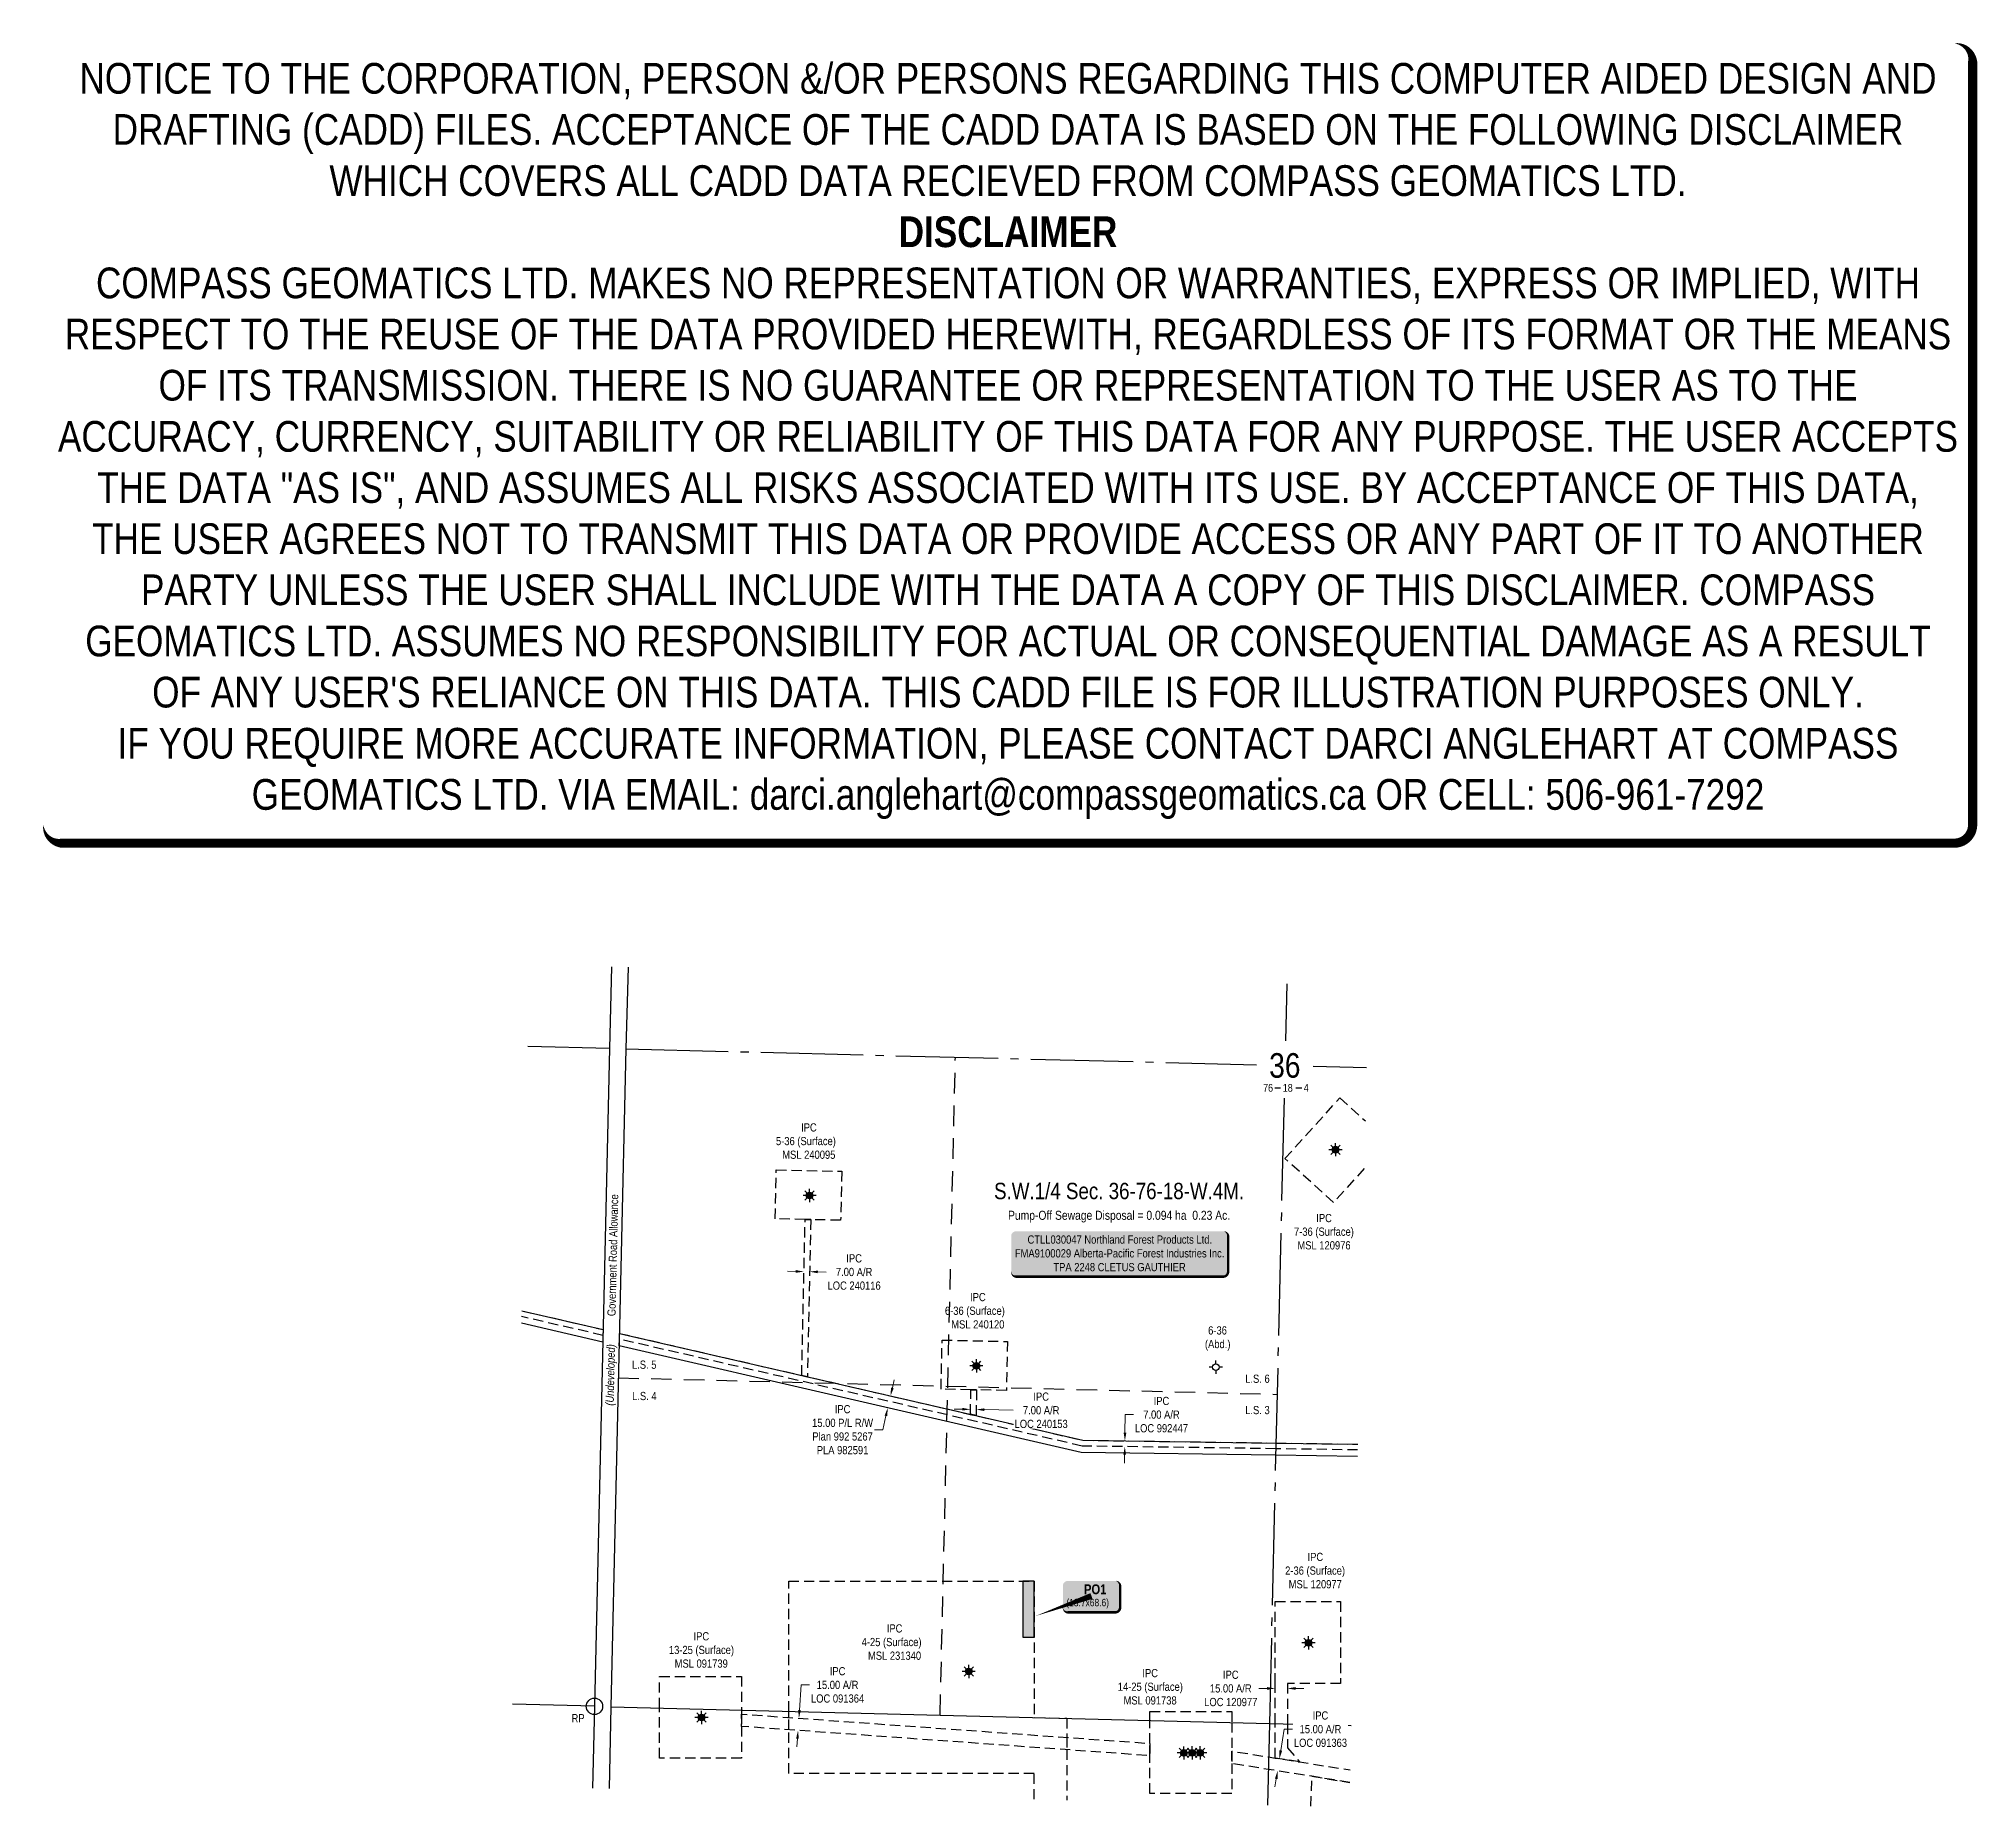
# Model space of a CAD drawing. Extents: x 394084 to 396453, y 6165032 to 6167192.
import ezdxf
from ezdxf.enums import TextEntityAlignment as Align

# ---------------------------------------------------------------- set-up
doc = ezdxf.new("R2010")
doc.units = 0
doc.header["$LTSCALE"] = 5
doc.header["$PDSIZE"] = 0.5
for name, pattern in [('foc-ACCESSROAD', [3.75, 2.5, -1.25]), ('foc-LSD', [8, 5, -3]), ('foc-QUARTERLINE', [33, 25, -3, 2, -3])]:
    doc.linetypes.add(name, pattern=pattern)
doc.layers.get('Defpoints').update_dxf_attribs({"color": 9})
for name, color, linetype in [('10', 1, 'Continuous'), ('35', 37, 'Continuous'), ('9', 3, 'Continuous'), ('AS-SURFACE IMPACT', 7, 'Continuous'), ('C-AR', 13, 'foc-ACCESSROAD'), ('C-RW', 13, 'Continuous'), ('C-SYMBOL', 7, 'Continuous'), ('C-WS', 13, 'foc-ACCESSROAD'), ('C-WS-S', 13, 'Continuous'), ('F-WS-S', 190, 'Continuous'), ('L-AREAREQUIRED', 7, 'Continuous'), ('L-ROAD-T', 7, 'Continuous'), ('L-SEC', 7, 'Continuous'), ('L-SECLBL', 7, 'Continuous'), ('L-SECQ', 8, 'foc-QUARTERLINE'), ('L-SECTION-LSD', 7, 'foc-LSD'), ('P-TEMP-BLOCKS', 250, 'Continuous'), ('P-WORKAREA', 113, 'Continuous'), ('P-WORKAREA-H', 111, 'Continuous')]:
    doc.layers.add(name, color=color, linetype=linetype)
for name, color, linetype, lineweight in [('C-AR-T', 13, 'Continuous', 9), ('C-WS-T', 13, 'Continuous', 9), ('T-TEXT', 48, 'Continuous', 18)]:
    doc.layers.add(name, color=color, linetype=linetype, lineweight=lineweight)
doc.layers.add('DISCLAIMER', color=7, linetype='Continuous', plot=False)
doc.styles.add('100L', font='ARIALN.TTF', dxfattribs={"height": 11})
doc.styles.add('175L', font='ARIALN.TTF', dxfattribs={"height": 20})
doc.styles.add('80', font='ARIALN.TTF', dxfattribs={"height": 10})
doc.styles.add('80CG', font='ARIALN.TTF', dxfattribs={"height": 10})
doc.styles.add('80L', font='ARIALN.TTF', dxfattribs={"height": 10})
doc.styles.add('80LS', font='ARIALNI.TTF', dxfattribs={"height": 10})
doc.styles.add('BOLD', font='ARIALNB.TTF')
doc.styles.add('SIMPLEX', font='ARIALN.TTF')
doc.dimstyles.new('Compass 5 000', dxfattribs={"dimscale": 5, "dimtxt": 9, "dimasz": 2, "dimexe": 0.2, "dimexo": 0.0625, "dimgap": 0.5, "dimtad": 0, "dimtih": 1, "dimtoh": 1, "dimzin": 0, "dimdsep": 46, "dimtxsty": '80CG', "dimcen": 0.1, "dimse1": 1, "dimse2": 1, "dimclrd": 256, "dimclrt": 256, "dimaunit": 1, "dimadec": 4, "dimazin": 0, "dimtfac": 0.06, "dimtofl": 0, "dimtmove": 0, "dimatfit": 1, "dimfxl": 0.2, "dimtolj": 1, "dimtzin": 0, "dimlwd": -1, "dimarcsym": 0})

# ---------------------------------------------------------------- blocks, each defined once
blk = doc.blocks.new('L-SECLBL')
at = {"layer": '9', "color": 7}
for p, q in [((-5.1, -27.8), (-12.3, -27.8)), ((20.7, -27.8), (13.5, -27.8))]:
    blk.add_line(p, q, dxfattribs=at)
at = {"layer": '10', "color": 2, "style": 'SIMPLEX'}
blk.add_attdef('SEC', text='', height=30, dxfattribs=at).set_placement((0, 0), align=Align.MIDDLE)
at = {"layer": '10', "color": 5, "style": '80L'}
blk.add_attdef('TWP', text='', height=9.5, dxfattribs=at).set_placement((-14.4, -27.4), align=Align.MIDDLE_RIGHT)
blk.add_attdef('RGE', text='', height=9.5, dxfattribs=at).set_placement((3.6, -27.4), align=Align.MIDDLE_CENTER)
blk.add_attdef('MER', text='', height=9.5, dxfattribs=at).set_placement((23.2, -27.4), align=Align.MIDDLE_LEFT)
blk = doc.blocks.new('*D19')
at = {"layer": 'C-AR-T', "transparency": 16777216}
for p, q in [((395602.3, 6165100), (395606.5, 6165126.2)), ((395606.5, 6165126.2), (395616.5, 6165126.2)), ((395596.8, 6165065.5), (395595.2, 6165055.6))]:
    blk.add_line(p, q, dxfattribs=at)
for points in [[(395600.7, 6165100.3), (395604, 6165099.8), (395600.7, 6165090.1)], [(395595.2, 6165065.7), (395598.4, 6165065.2), (395598.4, 6165075.3)]]:
    blk.add_solid(points, dxfattribs=at)
at = {"layer": 'Defpoints', "color": 0, "transparency": 16777216}
for p in [(395598.4, 6165075.3), (395607.4, 6165073.9), (395609.7, 6165088.7)]:
    blk.add_point(p, dxfattribs=at)
at = {"layer": 'C-AR-T', "transparency": 16777216, "insert": (395650.8, 6165126.2), "char_height": 10, "attachment_point": 5, "style": '80CG', "bg_fill": 3, "box_fill_scale": 1.1, "bg_fill_color": 256, "bg_fill_true_color": 13158600, "bg_fill_transparency": 0}
blk.add_mtext('\\A1;IPC\\P15.00 A/R\\PLOC 091363', dxfattribs=at)
blk = doc.blocks.new('*D20')
at = {"layer": 'C-AR-T', "transparency": 16777216}
for p, q in [((395585.5, 6165176), (395575.5, 6165176)), ((395620.5, 6165176), (395630.5, 6165176))]:
    blk.add_line(p, q, dxfattribs=at)
for points in [[(395585.5, 6165177.7), (395585.5, 6165174.3), (395595.5, 6165176)], [(395620.5, 6165177.7), (395620.5, 6165174.3), (395610.5, 6165176)]]:
    blk.add_solid(points, dxfattribs=at)
at = {"layer": 'Defpoints', "color": 0, "transparency": 16777216}
for p in [(395595.5, 6165176), (395595.5, 6165167.4), (395610.5, 6165167.4)]:
    blk.add_point(p, dxfattribs=at)
at = {"layer": 'C-AR-T', "transparency": 16777216, "insert": (395541.2, 6165176), "char_height": 10, "attachment_point": 5, "style": '80CG'}
blk.add_mtext('\\A1;IPC\\P15.00 A/R\\PLOC 120977', dxfattribs=at)
blk = doc.blocks.new('GAS')
h = blk.add_hatch(color=255)
h.dxf.hatch_style = 1
edge = h.paths.add_edge_path()
edge.add_arc((0, 0), 0.9, 0, 360)
for p, q in [((-0.81, 0), (-1.62, 0)), ((-0.57, 0.57), (-1.14, 1.14)), ((0, 0.81), (0, 1.62)), ((0.57, 0.57), (1.14, 1.14)), ((1.62, 0), (0.81, 0)), ((-0.57, -0.57), (-1.14, -1.14)), ((0, -0.81), (0, -1.62)), ((1.14, -1.14), (0.57, -0.57))]:
    blk.add_line(p, q)
blk.add_circle((0, 0), 0.8)
blk = doc.blocks.new('GABD')
for p, q in [((-0.81, 0), (-1.62, 0)), ((0, 0.81), (0, 1.62)), ((1.62, 0), (0.81, 0)), ((0, -0.81), (0, -1.62))]:
    blk.add_line(p, q)
blk.add_circle((0, 0), 0.8)
blk = doc.blocks.new('*D22')
at = {"layer": 'C-AR-T', "transparency": 16777216}
for p, q in [((395014.2, 6165149.6), (395016.4, 6165180.3)), ((395016.4, 6165180.3), (395026.4, 6165180.3)), ((395011.7, 6165114.7), (395010.9, 6165104.7))]:
    blk.add_line(p, q, dxfattribs=at)
for points in [[(395012.5, 6165149.7), (395015.8, 6165149.5), (395013.5, 6165139.6)], [(395010, 6165114.8), (395013.3, 6165114.6), (395012.4, 6165124.7)]]:
    blk.add_solid(points, dxfattribs=at)
at = {"layer": 'Defpoints', "color": 0, "transparency": 16777216}
for p in [(395012.4, 6165124.7), (395180.9, 6165127.6), (395179.9, 6165112.6)]:
    blk.add_point(p, dxfattribs=at)
at = {"layer": 'C-AR-T', "transparency": 16777216, "insert": (395060.7, 6165180.3), "char_height": 10, "attachment_point": 5, "style": '80CG'}
blk.add_mtext('\\A1;IPC\\P15.00 A/R\\PLOC 091364', dxfattribs=at)
blk = doc.blocks.new('*D23')
at = {"layer": 'C-AR-T', "transparency": 16777216}
for p, q in [((395127.7, 6165543.3), (395129.9, 6165553)), ((395119.8, 6165509.2), (395115.9, 6165492.2)), ((395115.9, 6165492.2), (395105.9, 6165492.2))]:
    blk.add_line(p, q, dxfattribs=at)
for points in [[(395126, 6165543.6), (395129.3, 6165542.9), (395125.4, 6165533.5)], [(395118.2, 6165509.5), (395121.4, 6165508.8), (395122, 6165518.9)]]:
    blk.add_solid(points, dxfattribs=at)
at = {"layer": 'Defpoints', "color": 0, "transparency": 16777216}
for p in [(395122, 6165518.9), (395322.4, 6165472.6), (395325.8, 6165487.3)]:
    blk.add_point(p, dxfattribs=at)
at = {"layer": 'C-AR-T', "transparency": 16777216, "insert": (395066.8, 6165492.2), "char_height": 10, "attachment_point": 5, "style": '80CG'}
blk.add_mtext('\\A1;IPC\\P15.00 P/L R/W\\PPlan 992 5267\\PPLA 982591', dxfattribs=at)
blk = doc.blocks.new('*D24')
at = {"layer": 'C-AR-T', "transparency": 16777216}
for p, q in [((395411.9, 6165488.5), (395412.2, 6165510.6)), ((395412.2, 6165510.6), (395422.2, 6165510.6)), ((395411.5, 6165461.5), (395411.4, 6165451.5))]:
    blk.add_line(p, q, dxfattribs=at)
for points in [[(395409.9, 6165461.6), (395413.2, 6165461.5), (395411.7, 6165471.5)], [(395410.3, 6165488.6), (395413.6, 6165488.5), (395411.8, 6165478.5)]]:
    blk.add_solid(points, dxfattribs=at)
at = {"layer": 'Defpoints', "color": 0, "transparency": 16777216}
for p in [(395411.8, 6165478.5), (395418.9, 6165471.4), (395419, 6165478.4)]:
    blk.add_point(p, dxfattribs=at)
at = {"layer": 'C-AR-T', "transparency": 16777216, "insert": (395456.5, 6165510.6), "char_height": 10, "attachment_point": 5, "style": '80CG'}
blk.add_mtext('\\A1;IPC\\P7.00 A/R\\PLOC 992447', dxfattribs=at)
blk = doc.blocks.new('*D25')
at = {"layer": 'C-AR-T', "transparency": 16777216}
for p, q in [((395009.6, 6165685.7), (394999.6, 6165685.9)), ((395036.6, 6165685.1), (395046.6, 6165684.9))]:
    blk.add_line(p, q, dxfattribs=at)
for points in [[(395009.6, 6165687.3), (395009.6, 6165684), (395019.6, 6165685.4)], [(395036.6, 6165686.7), (395036.5, 6165683.4), (395026.6, 6165685.3)]]:
    blk.add_solid(points, dxfattribs=at)
at = {"layer": 'Defpoints', "color": 0, "transparency": 16777216}
for p in [(395019.6, 6165685.2), (395026.6, 6165685.3), (395026.6, 6165685)]:
    blk.add_point(p, dxfattribs=at)
at = {"layer": 'C-AR-T', "transparency": 16777216, "insert": (395080.9, 6165684.9), "char_height": 10, "attachment_point": 5, "style": '80CG'}
blk.add_mtext('\\A1;IPC\\P7.00 A/R\\PLOC 240116', dxfattribs=at)
blk = doc.blocks.new('*D26')
at = {"layer": 'C-AR-T', "transparency": 16777216}
for p, q in [((395213.1, 6165517.2), (395203.1, 6165517.5)), ((395240.1, 6165516.7), (395275.2, 6165515.9))]:
    blk.add_line(p, q, dxfattribs=at)
for points in [[(395213.1, 6165518.9), (395213, 6165515.6), (395223.1, 6165517)], [(395240.1, 6165518.3), (395240, 6165515), (395230.1, 6165516.9)]]:
    blk.add_solid(points, dxfattribs=at)
at = {"layer": 'Defpoints', "color": 0, "transparency": 16777216}
for p in [(395223.4, 6165530.7), (395230.4, 6165530.5), (395230.1, 6165516.9)]:
    blk.add_point(p, dxfattribs=at)
at = {"layer": 'C-AR-T', "transparency": 16777216, "insert": (395309.5, 6165515.9), "char_height": 10, "attachment_point": 5, "style": '80CG', "bg_fill": 3, "box_fill_scale": 1.1, "bg_fill_color": 256, "bg_fill_true_color": 13158600, "bg_fill_transparency": 0}
blk.add_mtext('\\A1;IPC\\P7.00 A/R\\PLOC 240153', dxfattribs=at)
blk = doc.blocks.new('*U27')
h = blk.add_hatch(color=255)
edge = h.paths.add_edge_path()
edge.add_line((-126.5, -28.5), (126.5, -28.5))
edge.add_arc((126.5, -22.5), 6, 270, 360)
edge.add_line((132.5, -22.5), (132.5, 21))
edge.add_arc((126.5, 21), 6, 0, 90)
edge.add_line((126.5, 27), (-126.5, 27))
edge.add_arc((-126.5, 21), 6, 90, 180)
edge.add_line((-132.5, 21), (-132.5, -22.5))
edge.add_arc((-126.5, -22.5), 6, 180, 270)
at = {"color": 44, "flags": 128}
blk.add_lwpolyline([(-126.5, -28.5, 3, 3, 0), (126.5, -28.5, 3, 3, 0.414214), (132.5, -22.5, 3, 3, 0), (132.5, 21, 3, 0, 0.414214), (126.5, 27, 0, 0, 0), (-126.5, 27, 0, 0, 0.414214), (-132.5, 21, 0, 0, 0), (-132.5, -22.5, 0, 3, 0.414214)], format="xyseb", close=True, dxfattribs=at)
at = {"color": 44, "style": '80'}
blk.add_attdef('ENTER_TEXT_001', (-36, -5), '', height=10, dxfattribs=at)
blk = doc.blocks.new('*U28')
h = blk.add_hatch(color=111)
edge = h.paths.add_edge_path()
edge.add_line((-29, -20), (29, -20))
edge.add_arc((29, -14), 6, 270, 360)
edge.add_line((35, -14), (35, 12.5))
edge.add_arc((29, 12.5), 6, 0, 90)
edge.add_line((29, 18.5), (-29, 18.5))
edge.add_arc((-29, 12.5), 6, 90, 180)
edge.add_line((-35, 12.5), (-35, -14))
edge.add_arc((-29, -14), 6, 180, 270)
at = {"flags": 128}
blk.add_lwpolyline([(-68.5, -24.5, 0, 7.5, 0), (0, 0, 0, 0, 0)], format="xyseb", dxfattribs=at)
at = {"color": 250, "flags": 128}
blk.add_lwpolyline([(-29, -20, 3, 3, 0), (29, -20, 3, 3, 0.414214), (35, -14, 3, 3, 0), (35, 12.5, 3, 0, 0.414214), (29, 18.5, 0, 0, 0), (-29, 18.5, 0, 0, 0.414214), (-35, 12.5, 0, 0, 0), (-35, -14, 0, 3, 0.414214)], format="xyseb", close=True, dxfattribs=at)
at = {"color": 250}
for tag, p, height, style in [('TEMP_AREA_W1_001', (-9.2, 2.2), 12, 'BOLD'), ('ENTER_TEXT_001', (-30.7, -12.5), 9, '80')]:
    blk.add_attdef(tag, p, '', height=height, dxfattribs=dict(at, style=style))
blk = doc.blocks.new('*U29')
at = {"layer": '35', "color": 3}
blk.add_circle((0, 0), 10, dxfattribs=at)
at = {"layer": '35', "color": 3, "style": '80'}
blk.add_attdef('RP_001', (-28, -19.5), '', height=10, dxfattribs=at)
blk = doc.blocks.new('Disclaimer_Legal')
at = {"layer": 'DISCLAIMER', "color": 254, "flags": 128}
blk.add_lwpolyline([(-3612.9, -1104.6, 37.5, 37.5, 0), (4096.1, -1104.6, 37.5, 37.5, 0.414214), (4171.1, -1029.6, 37.5, 37.5, 0), (4171.1, 2078.7, 37.5, 0, 0.414214), (4096.1, 2153.7, 0, 0, 0), (-3612.9, 2153.7, 0, 0, 0.414214), (-3687.9, 2078.7, 0, 0, 0), (-3687.9, -1029.6, 0, 37.5, 0.414214)], format="xyseb", close=True, dxfattribs=at)
at = {"layer": 'DISCLAIMER', "color": 254, "insert": (241.6, 533.9), "char_height": 125, "width": 7717.568, "attachment_point": 5, "style": '80'}
blk.add_mtext('NOTICE TO THE CORPORATION, PERSON &/OR PERSONS REGARDING THIS COMPUTER AIDED DESIGN AND DRAFTING (CADD) FILES. ACCEPTANCE OF THE CADD DATA IS BASED ON THE FOLLOWING DISCLAIMER WHICH COVERS ALL CADD DATA RECIEVED FROM COMPASS GEOMATICS LTD.\\P{\\fArial Narrow|b1|i0|c0|p34;DISCLAIMER}\\PCOMPASS GEOMATICS LTD. MAKES NO REPRESENTATION OR WARRANTIES, EXPRESS OR IMPLIED, WITH RESPECT TO THE REUSE OF THE DATA PROVIDED HEREWITH, REGARDLESS OF ITS FORMAT OR THE MEANS OF ITS TRANSMISSION. THERE IS NO GUARANTEE OR REPRESENTATION TO THE USER AS TO THE ACCURACY, CURRENCY, SUITABILITY OR RELIABILITY OF THIS DATA FOR ANY PURPOSE. THE USER ACCEPTS THE DATA "AS IS", AND ASSUMES ALL RISKS ASSOCIATED WITH ITS USE. BY ACCEPTANCE OF THIS DATA, THE USER AGREES NOT TO TRANSMIT THIS DATA OR PROVIDE ACCESS OR ANY PART OF IT TO ANOTHER PARTY UNLESS THE USER SHALL INCLUDE WITH THE DATA A COPY OF THIS DISCLAIMER. COMPASS GEOMATICS LTD. ASSUMES NO RESPONSIBILITY FOR ACTUAL OR CONSEQUENTIAL DAMAGE AS A RESULT OF ANY USER\'S RELIANCE ON THIS DATA. THIS CADD FILE IS FOR ILLUSTRATION PURPOSES ONLY.\\PIF YOU REQUIRE MORE ACCURATE INFORMATION, PLEASE CONTACT DARCI ANGLEHART AT COMPASS GEOMATICS LTD. VIA EMAIL: darci.anglehart@compassgeomatics.ca OR CELL: 506-961-7292', dxfattribs=at)

msp = doc.modelspace()

# ---------------------------------------------------------------- hatches: boundary and pattern name
at = {"layer": 'P-WORKAREA-H'}
h = msp.add_hatch(color=256, dxfattribs=at)
h.dxf.hatch_style = 1
h.paths.add_polyline_path([(395287.107, 6165307.042), (395287.107, 6165238.462), (395300.827, 6165238.462), (395300.827, 6165307.042)])

# ---------------------------------------------------------------- linework, layer by layer
at = {"layer": 'C-AR'}
for points in [[(395023.807, 6165556.954), (395016.842, 6165558.562), (395020.96, 6165749.06), (395027.956, 6165748.909), (395023.807, 6165556.954)], [(395229.908, 6165509.382), (395222.944, 6165510.989), (395223.6, 6165541.056), (395230.596, 6165540.906), (395229.908, 6165509.382)]]:
    msp.add_lwpolyline(points, close=True, dxfattribs=at)
for points in [[(394674.657, 6165637.585), (394774.157, 6165614.589), (394773.993, 6165607.441), (394674.493, 6165630.437)], [(395696.242, 6165467.515), (395596.247, 6165468.931), (395359.52, 6165472.282), (394794.002, 6165602.82), (394794.166, 6165609.968), (395360.367, 6165479.273), (395596.412, 6165475.931), (395696.407, 6165474.515)]]:
    msp.add_lwpolyline(points, dxfattribs=at)
at = {"layer": 'C-AR', "flags": 128}
msp.add_lwpolyline([(395442.324, 6165108.834), (395442.321, 6165093.801), (394943.128, 6165129.626), (394943.125, 6165144.659), (395442.324, 6165108.834)], close=True, dxfattribs=at)
msp.add_lwpolyline([(395686.69, 6165061.208), (395640.378, 6165068.59), (395587.047, 6165077.092), (395542.312, 6165084.223), (395542.31, 6165099.408), (395587.399, 6165092.22), (395595.545, 6165090.922), (395625.354, 6165086.169), (395687.045, 6165076.335)], dxfattribs=at)
at = {"layer": 'C-RW'}
for points in [[(394674.657, 6165637.585), (394774.157, 6165614.589), (394773.993, 6165607.441), (394773.806, 6165599.281), (394674.307, 6165622.283)], [(395696.054, 6165459.525), (395596.059, 6165460.941), (395358.541, 6165464.304), (394793.815, 6165594.657), (394794.002, 6165602.82), (394794.166, 6165609.968), (395360.367, 6165479.273), (395596.412, 6165475.931), (395696.407, 6165474.515)]]:
    msp.add_lwpolyline(points, dxfattribs=at)
at = {"layer": 'C-WS'}
for points in [[(395704.329, 6165811.501), (395666.785, 6165769.929), (395607.435, 6165823.53), (395674.436, 6165897.718), (395705.692, 6165869.489)], [(395300.827, 6165040.561), (395300.826, 6165072.149), (395000.934, 6165072.149), (395000.934, 6165125.474), (395000.934, 6165140.507), (395000.934, 6165148.138), (395000.934, 6165307.041), (395300.827, 6165307.042), (395300.826, 6165140.575), (395340.826, 6165139.569), (395340.827, 6165116.113), (395340.826, 6165101.08), (395340.826, 6165039.553)], [(395638.946, 6165032.038), (395640.378, 6165068.59), (395686.69, 6165061.208)]]:
    msp.add_lwpolyline(points, dxfattribs=at)
for points in [[(395027.956, 6165748.909), (395020.96, 6165749.06), (394984.474, 6165749.848), (394985.77, 6165809.813), (395065.722, 6165808.085), (395064.427, 6165748.121), (395027.956, 6165748.909)], [(395230.596, 6165540.906), (395223.6, 6165541.056), (395187.122, 6165541.843), (395188.417, 6165601.814), (395268.374, 6165600.084), (395267.068, 6165540.12), (395230.596, 6165540.906)], [(395610.537, 6165103.525), (395625.354, 6165086.169), (395595.545, 6165090.922), (395595.539, 6165133.165), (395595.533, 6165182.21), (395595.524, 6165282.174), (395675.496, 6165282.183), (395675.506, 6165182.218), (395610.527, 6165182.212), (395610.534, 6165132.789), (395610.537, 6165103.525)], [(394943.133, 6165090.715), (394843.186, 6165090.728), (394843.179, 6165152.124), (394843.175, 6165190.701), (394943.114, 6165190.681), (394943.124, 6165149.597), (394943.125, 6165144.659), (394943.128, 6165129.626), (394943.133, 6165090.715)], [(395542.317, 6165047.745), (395442.309, 6165047.773), (395442.321, 6165093.801), (395442.324, 6165108.834), (395442.33, 6165137.015), (395442.333, 6165147.715), (395542.303, 6165147.723), (395542.305, 6165134.502), (395542.31, 6165099.408), (395542.312, 6165084.223), (395542.317, 6165047.745)]]:
    msp.add_lwpolyline(points, close=True, dxfattribs=at)
at = {"layer": 'L-SEC', "flags": 128}
for points in [[(394784.49, 6166058.053), (394782.026, 6165958.082)], [(394804.593, 6166057.547), (394802.129, 6165957.578), (394783.711, 6165153.628)], [(394782.026, 6165958.082), (394763.608, 6165154.134)], [(394763.608, 6165154.134), (394663.483, 6165156.572)], [(394763.608, 6165154.134), (394761.279, 6165054.161)], [(394783.711, 6165153.628), (394781.383, 6165053.655)], [(394783.711, 6165153.628), (395588.358, 6165133.345)], [(395588.358, 6165133.345), (395688.327, 6165130.847)]]:
    msp.add_lwpolyline(points, dxfattribs=at)
at = {"layer": 'L-SECQ', "flags": 128}
for points in [[(395609.61, 6166037.308), (395607.966, 6165967.392)], [(394782.026, 6165958.082), (394682.055, 6165960.515)], [(394802.129, 6165957.578), (395572.756, 6165938.264)], [(395642.017, 6165936.528), (395707.23, 6165934.893)], [(395606.321, 6165897.411), (395588.358, 6165133.345)], [(395588.358, 6165133.345), (395586.028, 6165033.372)]]:
    msp.add_lwpolyline(points, dxfattribs=at)
at = {"layer": 'P-WORKAREA'}
msp.add_lwpolyline([(395287.107, 6165307.042), (395287.107, 6165238.462), (395300.827, 6165238.462), (395300.827, 6165307.042)], close=True, dxfattribs=at)

# ---------------------------------------------------------------- block references
msp.add_blockref('*U29', (394763.608, 6165154.134)).add_auto_attribs({'RP_001': 'RP'})
at = {"layer": 'AS-SURFACE IMPACT'}
ref = msp.add_blockref('*U27', (395405.386, 6165707.757), dxfattribs=dict(at, xscale=1.000360049589048, yscale=1.000360049589048, zscale=1.000360049589048))
ref.add_attrib('ENTER_TEXT_001', 'CTLL030047 Northland Forest Products Ltd.', (395292.845, 6165719.598), dxfattribs={"layer": '0', "color": 44, "height": 10.0036, "style": '80'})
ref.add_attrib('ENTER_TEXT_002', 'FMA9100029 Alberta-Pacific Forest Industries Inc.', (395277.356, 6165702.755), dxfattribs={"layer": '0', "color": 44, "height": 10.0036, "style": '80'})
ref.add_attrib('ENTER_TEXT_003', 'TPA 2248 CLETUS GAUTHIER', (395324.45, 6165685.905), dxfattribs={"layer": '0', "color": 44, "height": 10.0036, "style": '80'})
at = {"layer": 'C-WS-S', "xscale": 5, "yscale": 5, "zscale": 5}
for p in [(395669.118, 6165834.429), (395026.563, 6165778.451), (395230.269, 6165570.148), (395636.141, 6165231.658), (395220.941, 6165196.835), (394894.553, 6165140.43), (395483.861, 6165097.128), (395493.881, 6165097.222), (395503.898, 6165097.205)]:
    msp.add_blockref('GAS', p, dxfattribs=at)
at = {"layer": 'DISCLAIMER', "xscale": 0.3, "yscale": 0.3, "zscale": 0.3}
msp.add_blockref('Disclaimer_Legal', (395196.479, 6166540.362), dxfattribs=at)
at = {"layer": 'F-WS-S', "xscale": 5, "yscale": 5, "zscale": 5}
msp.add_blockref('GABD', (395522.983, 6165568.707), dxfattribs=at)
at = {"layer": 'L-SECLBL'}
msp.add_blockref('L-SECLBL', (395607.261, 6165937.399), dxfattribs=at).add_auto_attribs({'SEC': '36', 'TWP': '76', 'RGE': '18', 'MER': '4'})
at = {"layer": 'P-TEMP-BLOCKS', "xscale": 0.999642, "yscale": 0.999642, "zscale": 0.999642}
msp.add_blockref('*U28', (395370.986, 6165288.944), dxfattribs=at).add_auto_attribs({'TEMP_AREA_W1_001': 'PO1', 'ENTER_TEXT_001': '(13.7x68.6)'})

# ---------------------------------------------------------------- texts
at = {"layer": 'C-SYMBOL', "color": 3, "style": '175L'}
msp.add_text('S.W.1/4 Sec. 36-76-18-W.4M.', height=20, dxfattribs=at).set_placement((395404.704, 6165767.943), align=Align.BOTTOM_CENTER)
at = {"layer": 'C-WS-T', "insert": (394985.4, 6165866.635), "char_height": 10, "attachment_point": 1, "style": '80L', "bg_fill": 3, "box_fill_scale": 1.15, "bg_fill_color": 256, "bg_fill_true_color": 256, "bg_fill_transparency": 0}
msp.add_mtext_dynamic_manual_height_columns('\\pi30.732;IPC\\P\\pi0;5-36 (Surface)\\P\\pi7.6796;MSL 240095', width=78.99495, gutter_width=50, heights=[0], dxfattribs=at)
at = {"layer": 'C-WS-T', "char_height": 10, "attachment_point": 1, "style": '80L'}
for s, insert in [('\\pi34.356;IPC\\P\\pi7.1217;7-36 (Surface)\\P\\pi11.337;MSL 120976', (395611.326, 6165755.881)), ('\\pi34.356;IPC\\P\\pi7.0194;2-36 (Surface)\\P\\pi11.337;MSL 120977', (395600.644, 6165341.719))]:
    msp.add_mtext_dynamic_manual_height_columns(s, width=86.2421, gutter_width=50, heights=[0], dxfattribs=dict(at, insert=insert))
at = {"layer": 'L-AREAREQUIRED', "color": 5, "style": '100L'}
msp.add_text('Pump-Off Sewage Disposal = 0.094 ha  0.23 Ac.', height=11, dxfattribs=at).set_placement((395404.704, 6165745.443), align=Align.BOTTOM_CENTER)
at = {"layer": 'L-ROAD-T', "style": '80L'}
msp.add_text('Government Road Allowance', height=9.99976, rotation=88.684484, dxfattribs=at).set_placement((394786.043, 6165705.466), align=Align.MIDDLE_CENTER)
at = {"layer": 'T-TEXT', "style": '80LS'}
msp.add_text('(Undeveloped)', height=9.99976, rotation=88.684484, dxfattribs=at).set_placement((394782.859, 6165559.154), align=Align.MIDDLE_CENTER)

# ---------------------------------------------------------------- dimensions: what is measured, and where the dimension line sits
at = {"layer": 'C-AR-T'}
dim = msp.add_aligned_dim(p1=(395019.579, 6165685.185), p2=(395026.575, 6165685.033), distance=0.265, text='IPC\\P7.00 A/R\\PLOC 240116', dimstyle='Compass 5 000', dxfattribs=at)
dim.commit()
dim.dimension.update_dxf_attribs({"geometry": '*D25', "text_midpoint": (395080.877, 6165684.866)})
for base, p1, p2, angle, text, picture, middle in [((395122.034, 6165518.896), (395325.808, 6165487.251), (395322.435, 6165472.638), 257.002352, 'IPC\\P15.00 P/L R/W\\PPlan 992 5267\\PPLA 982591', '*D23', (395066.781, 6165492.179)), ((395411.783, 6165478.545), (395418.875, 6165471.442), (395418.975, 6165478.443), 89.188652, 'IPC\\P7.00 A/R\\PLOC 992447', '*D24', (395456.538, 6165510.589)), ((395012.38, 6165124.656), (395180.937, 6165127.592), (395179.864, 6165112.637), 265.895168, 'IPC\\P15.00 A/R\\PLOC 091364', '*D22', (395060.661, 6165180.253))]:
    dim = msp.add_linear_dim(base=base, p1=p1, p2=p2, angle=angle, text=text, dimstyle='Compass 5 000', dxfattribs=at)
    dim.commit()
    dim.dimension.update_dxf_attribs({"geometry": picture, "text_midpoint": middle, "dimtype": 161})

# ---------------------------------------------------------------- next in the draw order: texts
at = {"layer": 'C-WS-T', "char_height": 10, "attachment_point": 1, "style": '80L', "bg_fill": 3, "box_fill_scale": 1.15, "bg_fill_color": 256, "bg_fill_true_color": 256, "bg_fill_transparency": 0}
for s, insert in [('\\pi30.732;IPC\\P\\pi0;6-36 (Surface)\\P\\pi7.7239;MSL 240120', (395191.887, 6165659.26)), ('\\pi30.732;IPC\\P\\pi0;4-25 (Surface)\\P\\pi7.7239;MSL 231340', (395090.109, 6165254.384))]:
    msp.add_mtext_dynamic_manual_height_columns(s, width=78.99495, gutter_width=50, heights=[0], dxfattribs=dict(at, insert=insert))
at = {"layer": 'C-WS-T', "char_height": 10, "attachment_point": 1, "style": '80L', "bg_fill": 3, "box_fill_scale": 1, "bg_fill_color": 256, "bg_fill_transparency": 0}
for s, insert in [('\\pi30.732;IPC\\P\\pi0.66392;13-25 (Surface)\\P\\pi7.7001;MSL 091739', (394853.891, 6165244.733)), ('\\pi30.732;IPC\\P\\pi0.66392;14-25 (Surface)\\P\\pi7.7001;MSL 091738', (395402.443, 6165199.749))]:
    msp.add_mtext_dynamic_manual_height_columns(s, width=78.99495, gutter_width=50, heights=[0], dxfattribs=dict(at, insert=insert))
at = {"layer": 'F-WS-S', "insert": (395507.777, 6165618.538), "char_height": 10.0036, "attachment_point": 1, "style": '80L', "bg_fill": 2}
msp.add_mtext_dynamic_manual_height_columns('\\pi5.7811;6-36\\P\\pi1.8608;(Abd.)', width=33.5414, gutter_width=50, heights=[0], dxfattribs=at)

# ---------------------------------------------------------------- next in the draw order: dimensions: what is measured, and where the dimension line sits
at = {"layer": 'C-AR-T'}
for base, p1, p2, angle, text, picture, middle in [((395230.071, 6165516.869), (395223.374, 6165530.698), (395230.37, 6165530.546), 358.750627, 'IPC\\P7.00 A/R\\PLOC 240153', '*D26', (395309.453, 6165515.885)), ((395598.374, 6165075.334), (395609.724, 6165088.714), (395607.363, 6165073.901), 260.941431, 'IPC\\P15.00 A/R\\PLOC 091363', '*D19', (395650.776, 6165126.152))]:
    dim = msp.add_linear_dim(base=base, p1=p1, p2=p2, angle=angle, text=text, dimstyle='Compass 5 000', override={"dimtfill": 1}, dxfattribs=at)
    dim.commit()
    dim.dimension.update_dxf_attribs({"geometry": picture, "text_midpoint": middle, "dimtype": 161})

# ---------------------------------------------------------------- next in the draw order: linework, layer by layer
at = {"layer": 'L-SECTION-LSD'}
for p, q in [((395186.035, 6165143.486), (395204.695, 6165947.488)), ((394792.92, 6165555.603), (395597.81, 6165535.372))]:
    msp.add_line(p, q, dxfattribs=at)

# ---------------------------------------------------------------- next in the draw order: dimensions: what is measured, and where the dimension line sits
at = {"layer": 'C-AR-T'}
dim = msp.add_linear_dim(base=(395595.534, 6165175.996), p1=(395610.529, 6165167.434), p2=(395595.535, 6165167.432), angle=180.006969, text='IPC\\P15.00 A/R\\PLOC 120977', dimstyle='Compass 5 000', dxfattribs=at)
dim.commit()
dim.dimension.update_dxf_attribs({"geometry": '*D20', "text_midpoint": (395541.233, 6165175.993), "dimtype": 161})

# ---------------------------------------------------------------- next in the draw order: texts
at = {"layer": 'L-SECTION-LSD', "char_height": 10, "attachment_point": 1, "style": '100L', "bg_fill": 3, "box_fill_scale": 1.5, "bg_fill_color": 256, "bg_fill_transparency": 0}
for s, width, insert in [('\\pi1.7586;L.S. 5', 30.40114, (394807.67, 6165576.669)), ('\\pi1.986;L.S. 4', 30.53989, (394807.67, 6165538.384)), ('L.S. 6', 30.48313, (395558.838, 6165559.496)), ('L.S. 3', 30.37591, (395558.838, 6165521.212))]:
    msp.add_mtext_dynamic_manual_height_columns(s, width=width, gutter_width=55, heights=[0], dxfattribs=dict(at, insert=insert))

doc.saveas('drawing.dxf')
